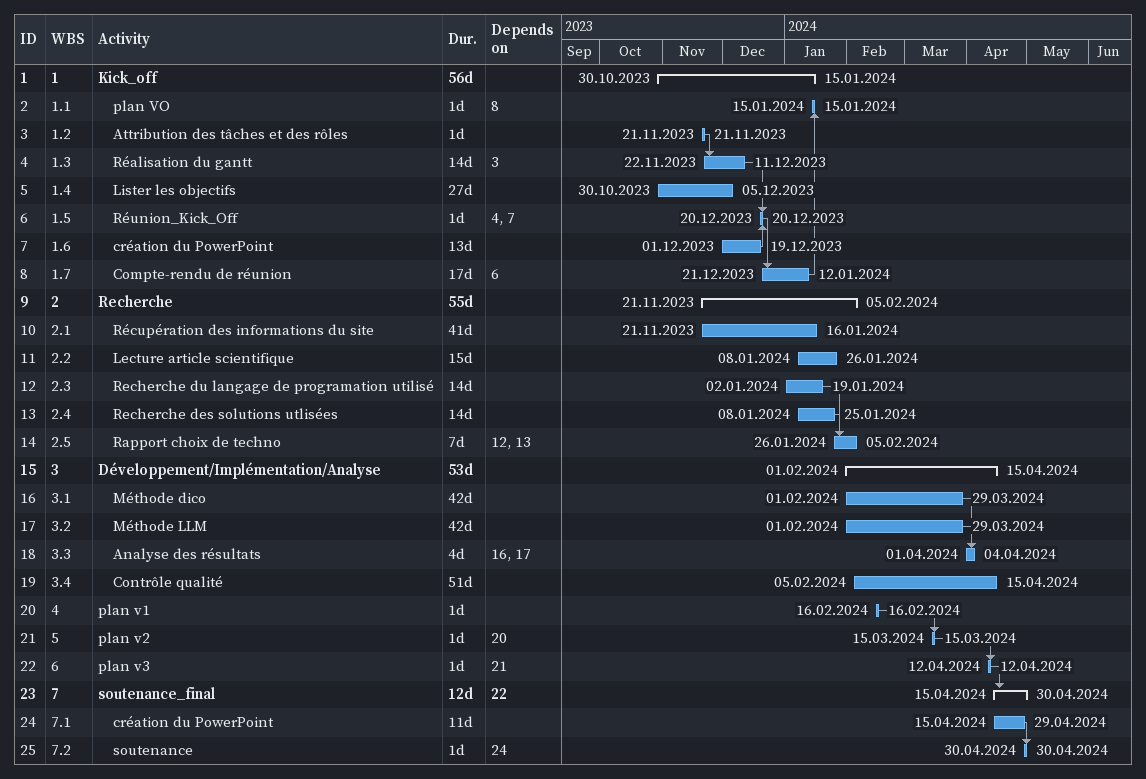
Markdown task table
| ID | WBS | Task | Duration | Start | Finish | Predecessors |
|---|---|---|---|---|---|---|
| 1 | 1 | **Kick_off** | 56d | 2023-10-30 | 2024-01-15 |  |
| 2 | 1.1 | plan VO | 1d | 2024-01-15 | 2024-01-15 | 8 |
| 3 | 1.2 | Attribution des tâches et des rôles | 1d | 2023-11-21 | 2023-11-21 |  |
| 4 | 1.3 | Réalisation du gantt | 14d | 2023-11-22 | 2023-12-11 | 3 |
| 5 | 1.4 | Lister les objectifs | 27d | 2023-10-30 | 2023-12-05 |  |
| 6 | 1.5 | Réunion_Kick_Off | 1d | 2023-12-20 | 2023-12-20 | 4, 7 |
| 7 | 1.6 | création du PowerPoint | 13d | 2023-12-01 | 2023-12-19 |  |
| 8 | 1.7 | Compte-rendu de réunion | 17d | 2023-12-21 | 2024-01-12 | 6 |
| 9 | 2 | **Recherche** | 55d | 2023-11-21 | 2024-02-05 |  |
| 10 | 2.1 | Récupération des informations du site | 41d | 2023-11-21 | 2024-01-16 |  |
| 11 | 2.2 | Lecture article scientifique | 15d | 2024-01-08 | 2024-01-26 |  |
| 12 | 2.3 | Recherche du langage de programation utilisé | 14d | 2024-01-02 | 2024-01-19 |  |
| 13 | 2.4 | Recherche des solutions utlisées | 14d | 2024-01-08 | 2024-01-25 |  |
| 14 | 2.5 | Rapport choix de techno | 7d | 2024-01-26 | 2024-02-05 | 12, 13 |
| 15 | 3 | **Développement/Implémentation/Analyse** | 53d | 2024-02-01 | 2024-04-15 |  |
| 16 | 3.1 | Méthode dico | 42d | 2024-02-01 | 2024-03-29 |  |
| 17 | 3.2 | Méthode LLM | 42d | 2024-02-01 | 2024-03-29 |  |
| 18 | 3.3 | Analyse des résultats | 4d | 2024-04-01 | 2024-04-04 | 16, 17 |
| 19 | 3.4 | Contrôle qualité | 51d | 2024-02-05 | 2024-04-15 |  |
| 20 | 4 | plan v1 | 1d | 2024-02-16 | 2024-02-16 |  |
| 21 | 5 | plan v2 | 1d | 2024-03-15 | 2024-03-15 | 20 |
| 22 | 6 | plan v3 | 1d | 2024-04-12 | 2024-04-12 | 21 |
| 23 | 7 | **soutenance_final** | 12d | 2024-04-15 | 2024-04-30 | 22 |
| 24 | 7.1 | création du PowerPoint | 11d | 2024-04-15 | 2024-04-29 |  |
| 25 | 7.2 | soutenance | 1d | 2024-04-30 | 2024-04-30 | 24 |
